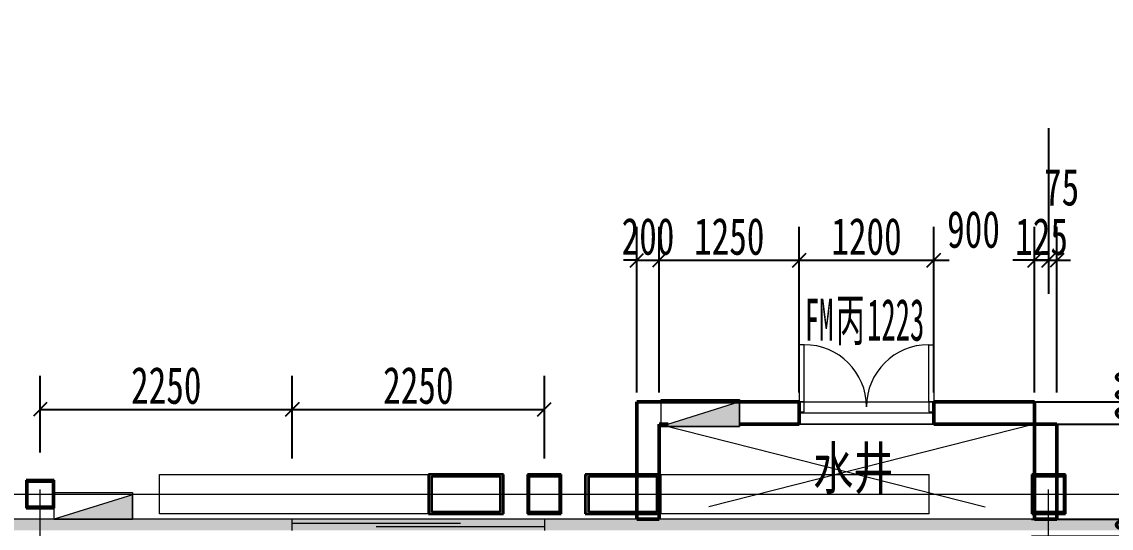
# Model space of a CAD drawing. Header units: millimetres. Extents: x 124696 to 347024, y 412631 to 564609.
# Drawn here: x 163007 to 172731, y 476297 to 480822 of the extents above; entities that cross this region are included whole.
import ezdxf

# ---------------------------------------------------------------- set-up
doc = ezdxf.new("R2010")
doc.units = ezdxf.units.MM
doc.header["$LTSCALE"] = 1500
doc.header["$MEASUREMENT"] = 0
for name, pattern in [('二层平面图$0$IMPORT-216002', [3, 2, -1]), ('二层平面图$0$划线 1mm', [2, 1, -1]), ('二层平面图$0$轴网线_12_3_3_3 mm', [21, 12, -3, 3, -3])]:
    doc.linetypes.add(name, pattern=pattern)
doc.layers.add('0-建筑底图', color=7, linetype='Continuous')
for name, color, linetype, lineweight in [('二层平面图$0$0-1', 7, 'Continuous', 5), ('二层平面图$0$A-DOOR', 51, 'Continuous', 9), ('二层平面图$0$A-DOOR-IDEN', 53, 'Continuous', 15), ('二层平面图$0$A-LINE', 7, 'Continuous', 9), ('二层平面图$0$A-LINE-1', 7, '二层平面图$0$IMPORT-216002', 9), ('二层平面图$0$A-WALL-1', 10, 'Continuous', 50), ('二层平面图$0$A-WALL-2', 170, 'Continuous', 20), ('二层平面图$0$A-WALL-3', 10, 'Continuous', 50), ('二层平面图$0$A-WINDOW', 51, 'Continuous', 9), ('二层平面图$0$A-WINDOW-2', 51, '二层平面图$0$划线 1mm', 9), ('二层平面图$0$ANNO-DIMS', 3, 'Continuous', 15), ('二层平面图$0$ANNO-DOTE-1', 10, '二层平面图$0$轴网线_12_3_3_3 mm', 15), ('二层平面图$0$ANNO-TEXT', 7, 'Continuous', 15), ('二层平面图$0$E-FIRE-EQPM', 3, 'Continuous', 9), ('二层平面图$0$S-BEAM', 4, 'Continuous', 9), ('二层平面图$0$S-BEAM-1', 7, 'Continuous', 9), ('二层平面图$0$S-BEAM-2', 130, 'Continuous', 35), ('二层平面图$0$S-COLU-1', 250, 'Continuous', 5), ('二层平面图$0$S-COLU-2', 130, 'Continuous', 35), ('二层平面图$0$WALL-HATCH', 252, 'Continuous', 9)]:
    doc.layers.add(name, color=color, linetype=linetype, lineweight=lineweight)
doc.styles.add('二层平面图$0$黑体_5', font='simhei.ttf', dxfattribs={"width": 0.7, "height": 330})
doc.styles.add('二层平面图$0$黑体_6', font='simhei.ttf', dxfattribs={"width": 0.5, "height": 375})
doc.styles.add('二层平面图$0$黑体_B', font='', dxfattribs={"width": 0.7, "height": 375})
doc.styles.get('二层平面图$0$黑体_B').set_extended_font_data('SimHei', bold=True)
doc.dimstyles.new('二层平面图$0$直线_2_2mm_黑体_引线_文字在上_2', dxfattribs={"dimscale": 304.8, "dimtxt": 412.811453, "dimasz": 0.393701, "dimexe": 0.984252, "dimexo": 0.0625, "dimgap": 0.147638, "dimtad": 1, "dimdec": 0, "dimzin": 0, "dimdsep": 46, "dimtxsty": '二层平面图$0$黑体_5', "dimblk1": '二层平面图$0$_Oblique', "dimblk2": '二层平面图$0$_Oblique', "dimsah": 1, "dimcen": 0.09, "dimazin": 0, "dimtfac": 1, "dimtdec": 4, "dimtix": 1, "dimtmove": 2, "dimatfit": 3, "dimfxl": 3.937008, "dimfxlon": 1, "dimtvp": 1, "dimtolj": 1, "dimtzin": 0, "dimarcsym": 2})
doc.dimstyles.new('二层平面图$0$直线_2_2mm_黑体_引线_文字在上_3', dxfattribs={"dimscale": 304.8, "dimtxt": 412.811453, "dimasz": 0.393701, "dimexe": 0.984252, "dimexo": 0.0625, "dimgap": 0.147638, "dimtad": 1, "dimdec": 0, "dimzin": 0, "dimdsep": 46, "dimtxsty": '二层平面图$0$黑体_5', "dimblk1": '二层平面图$0$_Oblique', "dimblk2": '二层平面图$0$_Oblique', "dimsah": 1, "dimcen": 0.09, "dimazin": 0, "dimtfac": 1, "dimtdec": 4, "dimtix": 1, "dimtmove": 0, "dimatfit": 3, "dimfxl": 3.937008, "dimfxlon": 1, "dimtvp": 1, "dimtolj": 1, "dimtzin": 0, "dimarcsym": 2})

# ---------------------------------------------------------------- blocks, each defined once
blk = doc.blocks.new('二层平面图$0$S-梁-钢-箱形1 - _-300x350x14x14-V38-104-2F')
at = {"layer": '二层平面图$0$S-BEAM-1'}
h = blk.add_hatch(color=256, dxfattribs=at)
h.paths.add_polyline_path([(23535.4, 15575), (23535.4, 15925), (22864.6, 15925), (22864.6, 15575)])
h.paths.add_polyline_path([(23504.1, 15589), (22895.9, 15589), (22895.9, 15911), (23504.1, 15911), (23504.1, 15614)])
for p, q in [((23535.4, 15925), (25935.4, 15925)), ((25935.4, 15575), (23535.4, 15575))]:
    blk.add_line(p, q, dxfattribs=at)
at = {"layer": '二层平面图$0$S-BEAM-2'}
for p, q in [((23535.4, 15925), (22864.6, 15925)), ((22864.6, 15925), (22864.6, 15575)), ((22895.9, 15589), (22895.9, 15911)), ((22895.9, 15911), (23504.1, 15911)), ((23504.1, 15911), (23504.1, 15589)), ((23535.4, 15575), (23535.4, 15925)), ((22864.6, 15575), (23535.4, 15575)), ((23504.1, 15589), (22895.9, 15589))]:
    blk.add_line(p, q, dxfattribs=at)
blk = doc.blocks.new('二层平面图$0$S-梁-钢-箱形1 - _-300x350x14x14-V39-104-2F')
at = {"layer": '二层平面图$0$S-BEAM-1'}
h = blk.add_hatch(color=256, dxfattribs=at)
h.paths.add_polyline_path([(22135.4, 15575), (22135.4, 15925), (21464.6, 15925), (21464.6, 15575)])
h.paths.add_polyline_path([(22104.1, 15589), (21495.9, 15589), (21495.9, 15911), (22104.1, 15911), (22104.1, 15614)])
for p, q in [((19064.6, 15925), (21464.6, 15925)), ((21464.6, 15575), (19064.6, 15575))]:
    blk.add_line(p, q, dxfattribs=at)
at = {"layer": '二层平面图$0$S-BEAM-2'}
for p, q in [((22135.4, 15925), (21464.6, 15925)), ((21464.6, 15925), (21464.6, 15575)), ((21495.9, 15589), (21495.9, 15911)), ((21495.9, 15911), (22104.1, 15911)), ((22104.1, 15911), (22104.1, 15589)), ((22135.4, 15575), (22135.4, 15925)), ((21464.6, 15575), (22135.4, 15575)), ((22104.1, 15589), (21495.9, 15589))]:
    blk.add_line(p, q, dxfattribs=at)
blk = doc.blocks.new('二层平面图$0$SHS-Structure-Center_rvt-1-104-2F')
at = {"layer": '二层平面图$0$S-COLU-1'}
h = blk.add_hatch(color=256, dxfattribs=at)
h.paths.add_polyline_path([(22650, 20075), (22650, 20425), (22350, 20425), (22350, 20075), (22560.7, 20075)])
h.paths.add_polyline_path([(22364, 20089), (22364, 20411), (22636, 20411), (22636, 20089), (22388.1, 20089)])
h = blk.add_hatch(color=256, dxfattribs=at)
h.paths.add_polyline_path([(27150, 20075), (27150, 20425), (26850, 20425), (26850, 20075)])
h.paths.add_polyline_path([(27136, 20089), (26864, 20089), (26864, 20411), (27136, 20411), (27136, 20329.8)])
h = blk.add_hatch(color=256, dxfattribs=at)
h.paths.add_polyline_path([(17875, 20125), (18125, 20125), (18125, 20375), (17875, 20375), (17875, 20329.8)])
h.paths.add_polyline_path([(18113, 20137), (17887, 20137), (17887, 20363), (18113, 20363), (18113, 20329.8)])
at = {"layer": '二层平面图$0$S-COLU-2'}
for p, q in [((22650, 20425), (22350, 20425)), ((22350, 20425), (22350, 20075)), ((22650, 20075), (22650, 20425)), ((27150, 20425), (26850, 20425)), ((26850, 20425), (26850, 20075)), ((27150, 20075), (27150, 20425)), ((18125, 20375), (17875, 20375)), ((17875, 20375), (17875, 20125)), ((17887, 20363), (18113, 20363)), ((17887, 20137), (17887, 20363)), ((18113, 20363), (18113, 20137)), ((18125, 20125), (18125, 20375)), ((22364, 20411), (22636, 20411)), ((22364, 20089), (22364, 20411)), ((22636, 20411), (22636, 20089)), ((26864, 20411), (27136, 20411)), ((26864, 20089), (26864, 20411)), ((27136, 20411), (27136, 20089)), ((18113, 20137), (17887, 20137)), ((17875, 20125), (18125, 20125)), ((22350, 20075), (22650, 20075)), ((22636, 20089), (22364, 20089)), ((26850, 20075), (27150, 20075)), ((27136, 20089), (26864, 20089))]:
    blk.add_line(p, q, dxfattribs=at)
at = {"layer": '二层平面图$0$S-BEAM'}
for name in ['二层平面图$0$S-梁-钢-箱形1 - _-300x350x14x14-V39-104-2F', '二层平面图$0$S-梁-钢-箱形1 - _-300x350x14x14-V38-104-2F']:
    blk.add_blockref(name, (0, 4500), dxfattribs=at)
blk = doc.blocks.new('二层平面图$0$国标_带灭火器箱组合式消防柜-乙型-左 - 1800x700x180 2-4750706-104-2F')
at = {"layer": '二层平面图$0$E-FIRE-EQPM'}
blk.add_hatch(color=256, dxfattribs=at).paths.add_polyline_path([(-350, -120), (350, 99.8), (-350, 99.8)])
for p, q in [((-350, -120), (350, 99.8)), ((350, 99.8), (-350, 99.8)), ((-350, 99.8), (-350, -120)), ((-350, -140.2), (-350, 99.8)), ((-350, 99.8), (350, 99.8)), ((350, 99.8), (350, -140.2)), ((350, -140.2), (-350, -140.2))]:
    blk.add_line(p, q, dxfattribs=at)
blk = doc.blocks.new('二层平面图$0$A-防火门_双扇_矩形观察窗 - FM丙1223-5896980-104-2F')
at = {"layer": '二层平面图$0$A-DOOR'}
for p, q in [((-600, 610), (-600, 100)), ((-555, 610), (-600, 610)), ((-555, 100), (-555, 610)), ((555, 100), (555, 610)), ((555, 610), (600, 610)), ((600, 610), (600, 100)), ((-555, 100), (-600, 100)), ((-555, 10), (-555, 100)), ((555, 100), (555, 10)), ((600, 100), (555, 100)), ((-600, 10), (-555, 10)), ((555, 10), (600, 10))]:
    blk.add_line(p, q, dxfattribs=at)
for centre, start, end in [((-555, 55), 0, 90), ((555, 55), 90, 180)]:
    blk.add_arc(centre, 555, start, end, dxfattribs=at)
blk = doc.blocks.new('二层平面图$0$A-金属百叶 - BY2204_-12935238-104-2F')
at = {"layer": '二层平面图$0$A-WINDOW'}
for p, q in [((-1125, -50), (-1125, 50)), ((1125, 50), (1125, -50))]:
    blk.add_line(p, q, dxfattribs=at)
at = {"layer": '二层平面图$0$A-WINDOW-2'}
for p, q in [((-1125, 16.7), (1125, 16.7)), ((1125, -16.7), (-1125, -16.7))]:
    blk.add_line(p, q, dxfattribs=at)
blk = doc.blocks.new('二层平面图$0$_Oblique')
at = {"color": 0, "linetype": 'ByBlock', "lineweight": -2}
blk.add_line((-0.5, -0.5), (0.5, 0.5), dxfattribs=at)
blk = doc.blocks.new('*D2662')
at = {"layer": '二层平面图$0$ANNO-DIMS', "color": 0, "lineweight": -2, "transparency": 16777216}
for p, q in [((23325, 21157.7), (23325, 22638.7)), ((23525, 21157.7), (23525, 22638.7)), ((23325, 22338.7), (23205, 22338.7)), ((23325, 22338.7), (23525, 22338.7)), ((23525, 22338.7), (23645, 22338.7))]:
    blk.add_line(p, q, dxfattribs=at)
at = {"layer": '二层平面图$0$ANNO-DIMS', "color": 0, "lineweight": -2, "transparency": 16777216, "xscale": 120, "yscale": 120, "zscale": 120}
blk.add_blockref('二层平面图$0$_Oblique', (23325, 22338.7), dxfattribs=at)
at = {"layer": '二层平面图$0$ANNO-DIMS', "color": 0, "lineweight": -2, "transparency": 16777216, "xscale": 120, "yscale": 120, "zscale": 120, "rotation": 180}
blk.add_blockref('二层平面图$0$_Oblique', (23525, 22338.7), dxfattribs=at)
at = {"layer": '二层平面图$0$ANNO-DIMS', "color": 0, "transparency": 16777216, "insert": (23425, 22550.5), "char_height": 330, "width": 604.817, "attachment_point": 5, "style": '二层平面图$0$黑体_5'}
blk.add_mtext('\\A1;200', dxfattribs=at)
blk = doc.blocks.new('*D2663')
at = {"layer": '二层平面图$0$ANNO-DIMS', "color": 0, "lineweight": -2, "transparency": 16777216}
for p, q in [((23525, 21157.7), (23525, 22638.7)), ((24775, 21157.7), (24775, 22638.7)), ((23525, 22338.7), (24775, 22338.7))]:
    blk.add_line(p, q, dxfattribs=at)
at = {"layer": '二层平面图$0$ANNO-DIMS', "color": 0, "lineweight": -2, "transparency": 16777216, "xscale": 120, "yscale": 120, "zscale": 120, "rotation": 180}
blk.add_blockref('二层平面图$0$_Oblique', (23525, 22338.7), dxfattribs=at)
at = {"layer": '二层平面图$0$ANNO-DIMS', "color": 0, "lineweight": -2, "transparency": 16777216, "xscale": 120, "yscale": 120, "zscale": 120}
blk.add_blockref('二层平面图$0$_Oblique', (24775, 22338.7), dxfattribs=at)
at = {"layer": '二层平面图$0$ANNO-DIMS', "color": 0, "transparency": 16777216, "insert": (24150, 22550.5), "char_height": 330, "width": 806.422, "attachment_point": 5, "style": '二层平面图$0$黑体_5'}
blk.add_mtext('\\A1;1250', dxfattribs=at)
blk = doc.blocks.new('*D2664')
at = {"layer": '二层平面图$0$ANNO-DIMS', "color": 0, "lineweight": -2, "transparency": 16777216}
for p, q in [((24775, 21157.7), (24775, 22638.7)), ((25975, 21157.7), (25975, 22638.7)), ((24775, 22338.7), (25975, 22338.7))]:
    blk.add_line(p, q, dxfattribs=at)
at = {"layer": '二层平面图$0$ANNO-DIMS', "color": 0, "lineweight": -2, "transparency": 16777216, "xscale": 120, "yscale": 120, "zscale": 120, "rotation": 180}
blk.add_blockref('二层平面图$0$_Oblique', (24775, 22338.7), dxfattribs=at)
at = {"layer": '二层平面图$0$ANNO-DIMS', "color": 0, "lineweight": -2, "transparency": 16777216, "xscale": 120, "yscale": 120, "zscale": 120}
blk.add_blockref('二层平面图$0$_Oblique', (25975, 22338.7), dxfattribs=at)
at = {"layer": '二层平面图$0$ANNO-DIMS', "color": 0, "transparency": 16777216, "insert": (25375, 22550.5), "char_height": 330, "width": 806.422, "attachment_point": 5, "style": '二层平面图$0$黑体_5'}
blk.add_mtext('\\A1;1200', dxfattribs=at)
blk = doc.blocks.new('*D2665')
at = {"layer": '二层平面图$0$ANNO-DIMS', "color": 0, "lineweight": -2, "transparency": 16777216}
for p, q in [((25975, 21157.7), (25975, 22638.7)), ((26875, 21157.7), (26875, 22638.7)), ((25975, 22338.7), (26112.8, 22338.7)), ((26875, 22338.7), (26681.6, 22338.7))]:
    blk.add_line(p, q, dxfattribs=at)
at = {"layer": '二层平面图$0$ANNO-DIMS', "color": 0, "lineweight": -2, "transparency": 16777216, "xscale": 120, "yscale": 120, "zscale": 120, "rotation": 180}
blk.add_blockref('二层平面图$0$_Oblique', (25975, 22338.7), dxfattribs=at)
at = {"layer": '二层平面图$0$ANNO-DIMS', "color": 0, "lineweight": -2, "transparency": 16777216, "xscale": 120, "yscale": 120, "zscale": 120}
blk.add_blockref('二层平面图$0$_Oblique', (26875, 22338.7), dxfattribs=at)
at = {"layer": '二层平面图$0$ANNO-DIMS', "color": 0, "transparency": 16777216, "insert": (26094.8, 22780.9), "char_height": 330, "width": 604.817, "attachment_point": 1, "line_spacing_factor": 0.872751, "style": '二层平面图$0$黑体_5'}
blk.add_mtext('\\A1;900', dxfattribs=at)
blk = doc.blocks.new('*D2666')
at = {"layer": '二层平面图$0$ANNO-DIMS', "color": 0, "lineweight": -2, "transparency": 16777216}
for p, q in [((27000, 23519.6), (27000, 22038.7)), ((26875, 21157.7), (26875, 22638.7)), ((26875, 22338.7), (26755, 22338.7)), ((26875, 22338.7), (27000, 22338.7)), ((27000, 22338.7), (27120, 22338.7))]:
    blk.add_line(p, q, dxfattribs=at)
at = {"layer": '二层平面图$0$ANNO-DIMS', "color": 0, "lineweight": -2, "transparency": 16777216, "xscale": 120, "yscale": 120, "zscale": 120}
blk.add_blockref('二层平面图$0$_Oblique', (26875, 22338.7), dxfattribs=at)
at = {"layer": '二层平面图$0$ANNO-DIMS', "color": 0, "lineweight": -2, "transparency": 16777216, "xscale": 120, "yscale": 120, "zscale": 120, "rotation": 180}
blk.add_blockref('二层平面图$0$_Oblique', (27000, 22338.7), dxfattribs=at)
at = {"layer": '二层平面图$0$ANNO-DIMS', "color": 0, "transparency": 16777216, "insert": (26937.5, 22548.7), "char_height": 330, "width": 604.817, "attachment_point": 5, "style": '二层平面图$0$黑体_5'}
blk.add_mtext('\\A1;125', dxfattribs=at)
blk = doc.blocks.new('*D2687')
at = {"layer": '二层平面图$0$ANNO-DIMS', "color": 0, "lineweight": -2, "transparency": 16777216}
for p, q in [((27000, 23519.6), (27000, 22038.7)), ((27075, 21157.7), (27075, 22638.7)), ((27000, 22338.7), (26880, 22338.7)), ((27000, 22338.7), (27075, 22338.7)), ((27075, 22338.7), (27195, 22338.7))]:
    blk.add_line(p, q, dxfattribs=at)
at = {"layer": '二层平面图$0$ANNO-DIMS', "color": 0, "lineweight": -2, "transparency": 16777216, "xscale": 120, "yscale": 120, "zscale": 120}
blk.add_blockref('二层平面图$0$_Oblique', (27000, 22338.7), dxfattribs=at)
at = {"layer": '二层平面图$0$ANNO-DIMS', "color": 0, "lineweight": -2, "transparency": 16777216, "xscale": 120, "yscale": 120, "zscale": 120, "rotation": 180}
blk.add_blockref('二层平面图$0$_Oblique', (27075, 22338.7), dxfattribs=at)
at = {"layer": '二层平面图$0$ANNO-DIMS', "color": 0, "transparency": 16777216, "insert": (26959.2, 23158.2), "char_height": 330, "width": 403.211, "attachment_point": 1, "line_spacing_factor": 0.872751, "style": '二层平面图$0$黑体_5'}
blk.add_mtext('\\A1;75', dxfattribs=at)
blk = doc.blocks.new('*D2688')
at = {"layer": '二层平面图$0$ANNO-DIMS', "color": 0, "lineweight": -2, "transparency": 16777216}
for p, q in [((26847.4, 20025), (28328.4, 20025)), ((28028.4, 19875), (28028.4, 20025)), ((26847.4, 19875), (28328.4, 19875))]:
    blk.add_line(p, q, dxfattribs=at)
at = {"layer": '二层平面图$0$ANNO-DIMS', "color": 0, "lineweight": -2, "transparency": 16777216, "xscale": 120, "yscale": 120, "zscale": 120}
for p, rotation in [((28028.4, 20025), 90), ((28028.4, 19875), 270)]:
    blk.add_blockref('二层平面图$0$_Oblique', p, dxfattribs=dict(at, rotation=rotation))
at = {"layer": '二层平面图$0$ANNO-DIMS', "color": 0, "transparency": 16777216, "insert": (27586.2, 19582.1), "char_height": 330, "width": 604.817, "attachment_point": 1, "rotation": 90, "line_spacing_factor": 0.872751, "style": '二层平面图$0$黑体_5'}
blk.add_mtext('\\A1;150', dxfattribs=at)
blk = doc.blocks.new('*D2689')
at = {"layer": '二层平面图$0$ANNO-DIMS', "color": 0, "lineweight": -2, "transparency": 16777216}
for p, q in [((26847.4, 20875), (28328.4, 20875)), ((28028.4, 20025), (28028.4, 20875)), ((26847.4, 20025), (28328.4, 20025))]:
    blk.add_line(p, q, dxfattribs=at)
at = {"layer": '二层平面图$0$ANNO-DIMS', "color": 0, "lineweight": -2, "transparency": 16777216, "xscale": 120, "yscale": 120, "zscale": 120}
for p, rotation in [((28028.4, 20875), 90), ((28028.4, 20025), 270)]:
    blk.add_blockref('二层平面图$0$_Oblique', p, dxfattribs=dict(at, rotation=rotation))
at = {"layer": '二层平面图$0$ANNO-DIMS', "color": 0, "transparency": 16777216, "insert": (27816.5, 20450), "char_height": 330, "width": 604.817, "attachment_point": 5, "rotation": 90, "style": '二层平面图$0$黑体_5'}
blk.add_mtext('\\A1;850', dxfattribs=at)
blk = doc.blocks.new('*D2690')
at = {"layer": '二层平面图$0$ANNO-DIMS', "color": 0, "lineweight": -2, "transparency": 16777216}
for p, q in [((26847.4, 21075), (28328.4, 21075)), ((28028.4, 20875), (28028.4, 21075)), ((26847.4, 20875), (28328.4, 20875))]:
    blk.add_line(p, q, dxfattribs=at)
at = {"layer": '二层平面图$0$ANNO-DIMS', "color": 0, "lineweight": -2, "transparency": 16777216, "xscale": 120, "yscale": 120, "zscale": 120}
for p, rotation in [((28028.4, 21075), 90), ((28028.4, 20875), 270)]:
    blk.add_blockref('二层平面图$0$_Oblique', p, dxfattribs=dict(at, rotation=rotation))
at = {"layer": '二层平面图$0$ANNO-DIMS', "color": 0, "transparency": 16777216, "insert": (27586.2, 20901.7), "char_height": 330, "width": 604.817, "attachment_point": 1, "rotation": 90, "line_spacing_factor": 0.872751, "style": '二层平面图$0$黑体_5'}
blk.add_mtext('\\A1;200', dxfattribs=at)
blk = doc.blocks.new('*D2660')
at = {"layer": '二层平面图$0$ANNO-DIMS', "color": 0, "lineweight": -2, "transparency": 16777216}
for p, q in [((18000, 20621.4), (18000, 21307.1)), ((20250, 20568.8), (20250, 21307.1)), ((18000, 21007.1), (20250, 21007.1))]:
    blk.add_line(p, q, dxfattribs=at)
at = {"layer": '二层平面图$0$ANNO-DIMS', "color": 0, "lineweight": -2, "transparency": 16777216, "xscale": 120, "yscale": 120, "zscale": 120, "rotation": 180}
blk.add_blockref('二层平面图$0$_Oblique', (18000, 21007.1), dxfattribs=at)
at = {"layer": '二层平面图$0$ANNO-DIMS', "color": 0, "lineweight": -2, "transparency": 16777216, "xscale": 120, "yscale": 120, "zscale": 120}
blk.add_blockref('二层平面图$0$_Oblique', (20250, 21007.1), dxfattribs=at)
at = {"layer": '二层平面图$0$ANNO-DIMS', "color": 0, "transparency": 16777216, "insert": (19125, 21218.9), "char_height": 330, "width": 806.422, "attachment_point": 5, "style": '二层平面图$0$黑体_5'}
blk.add_mtext('\\A1;2250', dxfattribs=at)
blk = doc.blocks.new('*D2703')
at = {"layer": '二层平面图$0$ANNO-DIMS', "color": 0, "lineweight": -2, "transparency": 16777216}
for p, q in [((20250, 20568.8), (20250, 21307.1)), ((22500, 20568.8), (22500, 21307.1)), ((20250, 21007.1), (22500, 21007.1))]:
    blk.add_line(p, q, dxfattribs=at)
at = {"layer": '二层平面图$0$ANNO-DIMS', "color": 0, "lineweight": -2, "transparency": 16777216, "xscale": 120, "yscale": 120, "zscale": 120, "rotation": 180}
blk.add_blockref('二层平面图$0$_Oblique', (20250, 21007.1), dxfattribs=at)
at = {"layer": '二层平面图$0$ANNO-DIMS', "color": 0, "lineweight": -2, "transparency": 16777216, "xscale": 120, "yscale": 120, "zscale": 120}
blk.add_blockref('二层平面图$0$_Oblique', (22500, 21007.1), dxfattribs=at)
at = {"layer": '二层平面图$0$ANNO-DIMS', "color": 0, "transparency": 16777216, "insert": (21375, 21218.9), "char_height": 330, "width": 806.422, "attachment_point": 5, "style": '二层平面图$0$黑体_5'}
blk.add_mtext('\\A1;2250', dxfattribs=at)
blk = doc.blocks.new('二层平面图')
at = {"layer": '二层平面图$0$WALL-HATCH'}
h = blk.add_hatch(dxfattribs=at)
h.set_pattern_fill('FP_73', color=8, angle=-113.578, style=0, pattern_type=2)
h.set_pattern_definition([(66.422, (35287.5, 19932.62), (0.21196, 152.88676), [26.213, -13.882, 69.19, -13.882, -42.855]), (66.422, (35287.5, 19932.62), (0.21196, 152.88676), [-123.167, 26.213, -16.642]), (113.58, (35247.58, 19932.62), (-66.51436, 0.00144), [26.213, -13.882, 69.26, -13.882, -42.855]), (113.58, (35247.58, 19932.62), (-66.51436, 0.00144), [-123.237, 26.213, -16.642]), (360, (35247.58, 19932.62), (2e-11, 152.4), [39.907, -26.604]), (360, (35280.84, 20069.78), (2e-11, 152.4), [39.907, -26.604]), (90, (35237.056, 19956.74), (-66.513, 7e-12), [12.722, -139.678]), (90, (35270.31, 20032.94), (-66.513, 7e-12), [12.722, -139.678]), (90, (35298.017, 19956.74), (-66.513, 7e-12), [12.722, -139.678]), (90, (35331.27, 20032.94), (-66.513, 7e-12), [12.722, -139.678])])
h.paths.add_polyline_path([(29800, 19925), (29800, 20025), (17675, 20025), (17675, 19925), (27910.6, 19925)])
at = {"layer": '二层平面图$0$A-LINE', "color": 8}
for p, q in [((24775, 21075), (25975, 21075)), ((24775, 20975), (25975, 20975)), ((25975, 20875), (24775, 20875)), ((24775, 20875), (25975, 20875)), ((19064.5, 20075), (19064.5, 20425)), ((25935.5, 20075), (25935.5, 20425)), ((26800, 20250), (26850, 20250)), ((26864, 20250), (26875, 20250)), ((27075, 20250), (27136, 20250)), ((27150, 20250), (29200, 20250))]:
    blk.add_line(p, q, dxfattribs=at)
at = {"layer": '二层平面图$0$A-LINE-1', "color": 8}
for p, q in [((26875, 20875), (23525, 20025)), ((23525, 20875), (26875, 20025))]:
    blk.add_line(p, q, dxfattribs=at)
at = {"layer": '二层平面图$0$A-WALL-1', "color": 8}
for p, q in [((24775, 21075), (23325, 21075)), ((23325, 21075), (23325, 20025)), ((24775, 20875), (24775, 21075)), ((26875, 21075), (25975, 21075)), ((25975, 21075), (25975, 20875)), ((26875, 21075), (26875, 20025)), ((23525, 20875), (23604.6, 20875)), ((23525, 20025), (23525, 20875)), ((24241.4, 20875), (24775, 20875)), ((25975, 20875), (27075, 20875)), ((27075, 20025), (27075, 20875))]:
    blk.add_line(p, q, dxfattribs=at)
at = {"layer": '二层平面图$0$A-WALL-2', "color": 8}
for p, q in [((18125, 20025), (17675, 20025)), ((23325, 20025), (18825, 20025)), ((26875, 20025), (23525, 20025)), ((29800, 20025), (27075, 20025))]:
    blk.add_line(p, q, dxfattribs=at)
at = {"layer": '二层平面图$0$A-WALL-3', "color": 8}
for p, q in [((23525, 20025), (23325, 20025)), ((27075, 20025), (26875, 20025))]:
    blk.add_line(p, q, dxfattribs=at)
at = {"layer": '二层平面图$0$ANNO-DOTE-1', "color": 8}
for p, q in [((18000, -6710.3), (18000, 106757.2)), ((27000, -6710.3), (27000, 106757.2)), ((-18896.2, 20250), (161528.2, 20250))]:
    blk.add_line(p, q, dxfattribs=at)
at = {"layer": '二层平面图$0$0-1', "color": 8}
blk.add_blockref('二层平面图$0$SHS-Structure-Center_rvt-1-104-2F', (0, 0), dxfattribs=at)
at = {"layer": '二层平面图$0$A-DOOR', "color": 8}
blk.add_blockref('二层平面图$0$A-防火门_双扇_矩形观察窗 - FM丙1223-5896980-104-2F', (25375, 20975), dxfattribs=at)
at = {"layer": '二层平面图$0$A-WINDOW', "color": 8, "rotation": 180}
blk.add_blockref('二层平面图$0$A-金属百叶 - BY2204_-12935238-104-2F', (21375, 19975), dxfattribs=at)
at = {"layer": '二层平面图$0$E-FIRE-EQPM', "color": 8, "rotation": 180}
for p in [(23891.4, 20955), (18475, 20124.8)]:
    blk.add_blockref('二层平面图$0$国标_带灭火器箱组合式消防柜-乙型-左 - 1800x700x180 2-4750706-104-2F', p, dxfattribs=at)
at = {"layer": '二层平面图$0$A-DOOR-IDEN', "color": 8, "char_height": 375, "attachment_point": 1, "style": '二层平面图$0$黑体_6'}
for s, insert, width in [('FM', (24824.9, 21994.9), 336.709), ('\\f黑体|b0|i0|c134|p49|;\\W.5;丙', (25102.7, 21994.9), 336.709), ('1223', (25380.5, 21994.9), 673.417)]:
    blk.add_mtext(s, dxfattribs=dict(at, insert=insert, width=width))
at = {"layer": '二层平面图$0$ANNO-TEXT', "color": 8, "insert": (24899.4, 20669.6), "char_height": 375, "width": 959.62, "attachment_point": 1, "style": '二层平面图$0$黑体_B'}
blk.add_mtext('水井', dxfattribs=at)
at = {"layer": '二层平面图$0$ANNO-DIMS', "color": 8}
for base, p1, p2, override, picture, middle in [((27000, 22338.7), (26875, 21138.7), (27000, 23538.7), {"dimpost": '<>', "dimfxl": 2403.253004}, '*D2666', (26937.5, 22548.7)), ((23525, 22338.7), (23325, 21138.7), (23525, 21138.7), {"dimpost": '<>', "dimfxl": 200}, '*D2662', (23425, 22550.5)), ((24775, 22338.7), (23525, 21138.7), (24775, 21138.7), {"dimpost": '<>', "dimfxl": 1250}, '*D2663', (24150, 22550.5)), ((25975, 22338.7), (24775, 21138.7), (25975, 21138.7), {"dimpost": '<>', "dimfxl": 1200}, '*D2664', (25375, 22550.5)), ((20250, 21007.1), (18000, 20602.3), (20250, 20549.8), {"dimpost": '<>', "dimfxl": 2250.613829}, '*D2660', (19125, 21218.9)), ((22500, 21007.1), (20250, 20549.8), (22500, 20549.8), {"dimpost": '<>', "dimfxl": 2250}, '*D2703', (21375, 21218.9))]:
    dim = blk.add_linear_dim(base=base, p1=p1, p2=p2, dimstyle='二层平面图$0$直线_2_2mm_黑体_引线_文字在上_3', override=override, dxfattribs=at)
    dim.commit()
    dim.dimension.update_dxf_attribs({"geometry": picture, "text_midpoint": middle})
for base, p1, p2, override, picture, middle in [((27075, 22338.7), (27000, 23538.7), (27075, 21138.7), {"dimpost": '<>', "dimfxl": 2401.171589}, '*D2687', (27160.9, 22938.2)), ((26875, 22338.7), (25975, 21138.7), (26875, 21138.7), {"dimpost": '<>', "dimfxl": 900}, '*D2665', (26397.2, 22560.9))]:
    dim = blk.add_linear_dim(base=base, p1=p1, p2=p2, dimstyle='二层平面图$0$直线_2_2mm_黑体_引线_文字在上_2', override=override, dxfattribs=at)
    dim.commit()
    dim.dimension.update_dxf_attribs({"geometry": picture, "text_midpoint": middle, "dimtype": 160})
for base, p1, p2, override, picture, middle in [((28028.4, 21075), (26828.4, 20875), (26828.4, 21075), {"dimpost": '<>', "dimfxl": 200}, '*D2690', (27806.2, 21204.1)), ((28028.4, 20025), (26828.4, 19875), (26828.4, 20025), {"dimpost": '<>', "dimfxl": 150}, '*D2688', (27806.2, 19884.5))]:
    dim = blk.add_linear_dim(base=base, p1=p1, p2=p2, angle=90, dimstyle='二层平面图$0$直线_2_2mm_黑体_引线_文字在上_2', override=override, dxfattribs=at)
    dim.commit()
    dim.dimension.update_dxf_attribs({"geometry": picture, "text_midpoint": middle, "dimtype": 160, "text_rotation": 90})
dim = blk.add_linear_dim(base=(28028.4, 20875), p1=(26828.4, 20025), p2=(26828.4, 20875), angle=90, dimstyle='二层平面图$0$直线_2_2mm_黑体_引线_文字在上_3', override={"dimpost": '<>', "dimfxl": 850}, dxfattribs=at)
dim.commit()
dim.dimension.update_dxf_attribs({"geometry": '*D2689', "text_midpoint": (27816.5, 20450)})

msp = doc.modelspace()

# ---------------------------------------------------------------- block references
at = {"layer": '0-建筑底图'}
msp.add_blockref('二层平面图', (145171.7, 456352), dxfattribs=at)

doc.saveas('drawing.dxf')
